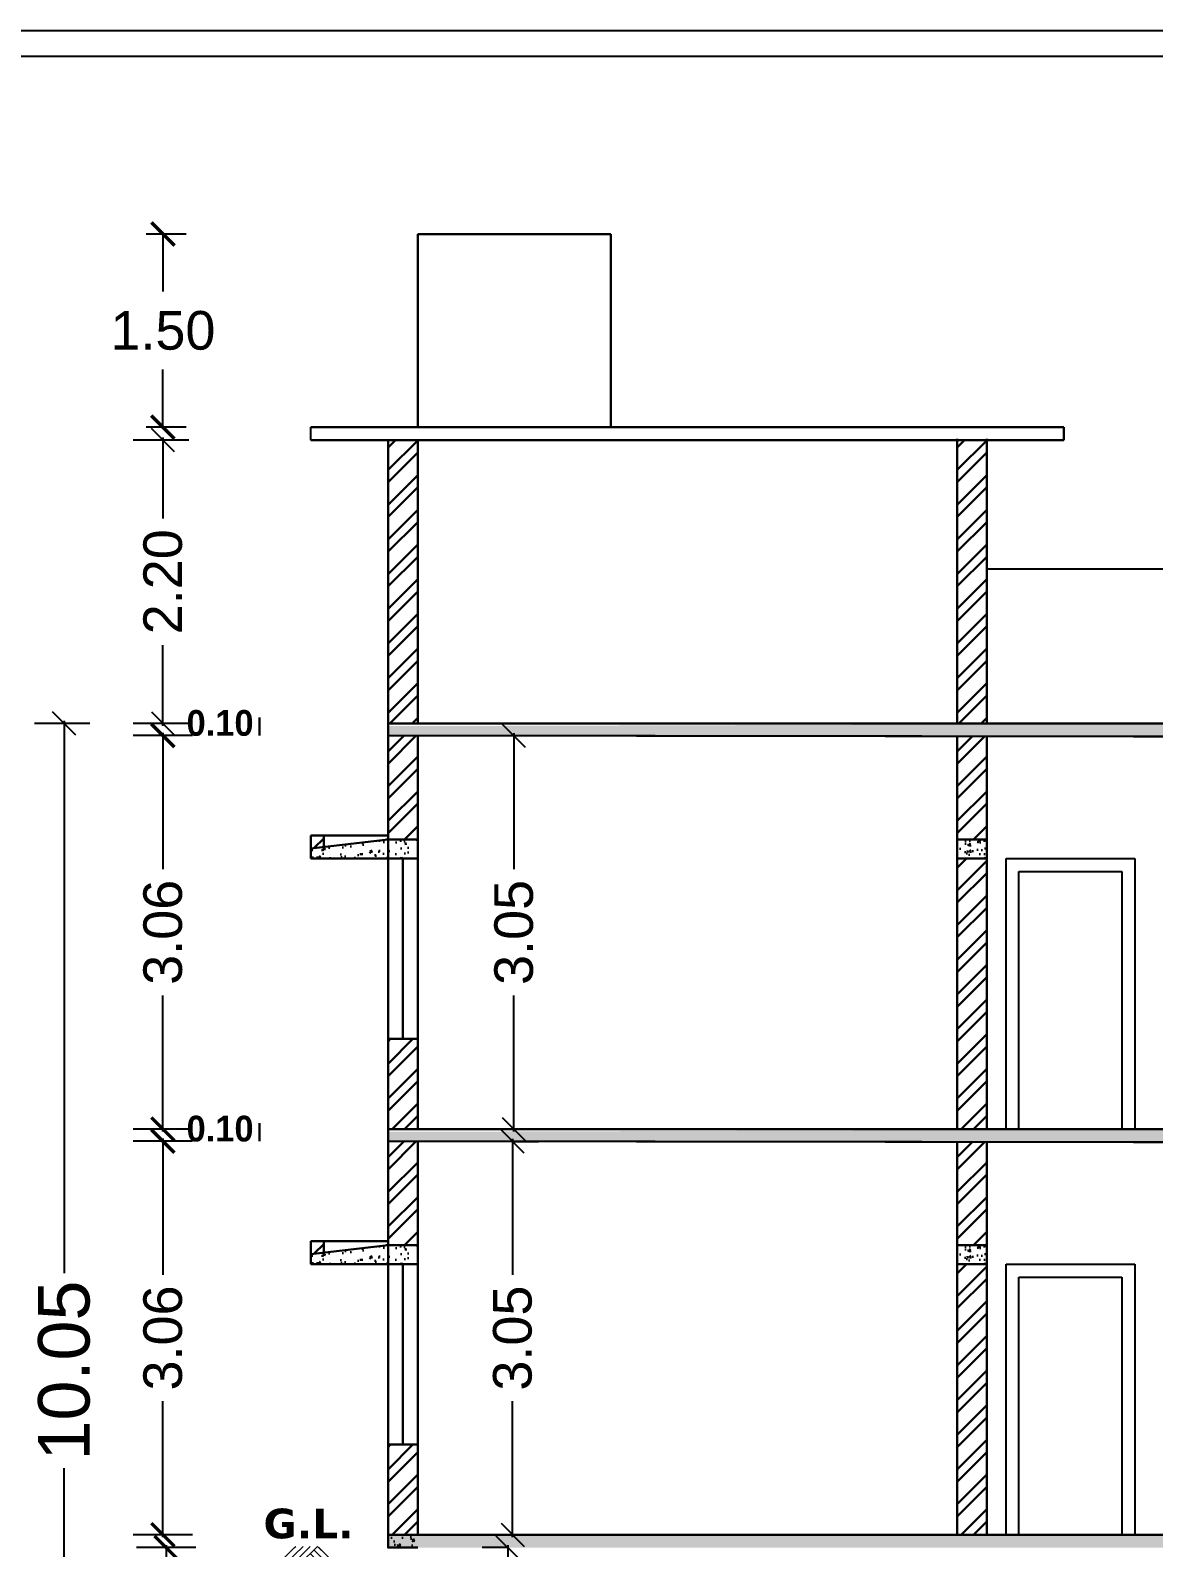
# Model space of a CAD drawing. Header units: metres. Extents: x 5231 to 10794, y 2038 to 4100.
# Drawn here: x 5256.48 to 5265.21, y 2117.15 to 2128.93 of the extents above; entities that cross this region are included whole.
import ezdxf

# ---------------------------------------------------------------- set-up
doc = ezdxf.new("R2010")
doc.units = ezdxf.units.M
for name, color, linetype in [('BLK_1_FLR_0_REGULAR_ROOM', 7, 'Continuous'), ('BLK_1_FLR_1_REGULAR_ROOM', 7, 'Continuous'), ('BLK_1_HT_OF_BLDG', 7, 'Continuous'), ('BLK_1_ROOF_WATER_TANK_HT', 7, 'Continuous'), ('BLK_1_STAIR_HEADROOM', 13, 'Continuous')]:
    doc.layers.add(name, color=color, linetype=linetype)
doc.styles.add('S.M.S .HEADING', font='arial.ttf')
doc.styles.add('SMS1', font='arial.ttf', dxfattribs={"height": 0.3})
doc.styles.get("Standard").update_dxf_attribs({"font": 'arial.ttf'})
doc.dimstyles.new('STANDARD$0', dxfattribs={"dimtxt": 0.25, "dimasz": 0.18, "dimexe": 0.15, "dimexo": 0.15, "dimgap": 0.1, "dimtad": 0, "dimzin": 0, "dimdsep": 46, "dimtxsty": 'Standard', "dimblk": 'OBLIQUE', "dimcen": 0.0625, "dimdle": 0.02, "dimadec": 0, "dimazin": 0, "dimtfac": 1, "dimtix": 1, "dimtofl": 0, "dimtmove": 2, "dimatfit": 3, "dimldrblk": 'OBLIQUE', "dimfxl": 0, "dimtolj": 1, "dimtzin": 0, "dimarcsym": 0})
pattern_1 = [(45, (-2104.38907, 2140.89966), (-0.134703842, 0.134703842), []), (45, (-2104.38907, 2140.9949), (-0.134703842, 0.134703842), [])]
pattern_2 = [(45, (-2099.96907, 2140.89966), (-0.134703842, 0.134703842), []), (45, (-2099.96907, 2140.9949), (-0.134703842, 0.134703842), [])]
pattern_3 = [(45, (-2104.38907, 2144.04966), (-0.134703842, 0.134703842), []), (45, (-2104.38907, 2144.1449), (-0.134703842, 0.134703842), [])]
pattern_4 = [(45, (-2099.96907, 2144.04966), (-0.134703842, 0.134703842), []), (45, (-2099.96907, 2144.1449), (-0.134703842, 0.134703842), [])]

# ---------------------------------------------------------------- blocks, each defined once
blk = doc.blocks.new('earth symbol')
at = {"lineweight": 0}
for p, q in [((-0.245, -0.133), (-0.112, 0)), ((-0.161, -0.274), (0.112, 0)), ((0.245, -0.133), (0.112, 0)), ((-0.498, -0.274), (-0.245, -0.02)), ((-0.386, -0.274), (-0.245, -0.133)), ((-0.245, -0.245), (0, 0)), ((-0.245, -0.02), (-0.225, 0)), ((0.12, -0.344), (-0.056, -0.168)), ((0.232, -0.344), (0, -0.112)), ((0.344, -0.344), (0.056, -0.056)), ((0.457, -0.344), (0.133, -0.02)), ((-0.569, -0.344), (-0.498, -0.274)), ((-0.457, -0.344), (-0.386, -0.274)), ((-0.344, -0.344), (-0.274, -0.274)), ((-0.274, -0.274), (-0.245, -0.245)), ((-0.232, -0.344), (-0.161, -0.274))]:
    blk.add_line(p, q, dxfattribs=at)
blk = doc.blocks.new('_ArchTick')
at = {"color": 0, "linetype": 'ByBlock', "const_width": 0.15}
blk.add_lwpolyline([(-0.5, -0.5), (0.5, 0.5)], dxfattribs=at)
blk = doc.blocks.new('*D76')
at = {"color": 0}
for p, q in [((5257.765, 2117.147), (5257.305, 2117.147)), ((5257.765, 2114.097), (5257.305, 2114.097))]:
    blk.add_line(p, q, dxfattribs=at)
at = {"color": 0, "lineweight": -2}
for p, q in [((5257.535, 2117.167), (5257.535, 2116.112)), ((5257.535, 2114.077), (5257.535, 2115.131))]:
    blk.add_line(p, q, dxfattribs=at)
at = {"layer": 'Defpoints', "color": 0}
for p in [(5265.505, 2117.147), (5257.535, 2114.097), (5268.215, 2114.097)]:
    blk.add_point(p, dxfattribs=at)
at = {"color": 0, "lineweight": -2, "xscale": 0.18, "yscale": 0.18, "zscale": 0.18}
for p, rotation in [((5257.535, 2117.147), 90), ((5257.535, 2114.097), 270)]:
    blk.add_blockref('_ArchTick', p, dxfattribs=dict(at, rotation=rotation))
at = {"color": 0, "lineweight": 30, "insert": (5257.535, 2115.622), "char_height": 0.3, "attachment_point": 5, "rotation": 90}
blk.add_mtext('\\A1;3.05', dxfattribs=at)
blk = doc.blocks.new('*D77')
at = {"color": 0}
for p, q in [((5257.74, 2120.303), (5257.28, 2120.303)), ((5257.74, 2117.247), (5257.28, 2117.247))]:
    blk.add_line(p, q, dxfattribs=at)
at = {"color": 0, "lineweight": -2}
for p, q in [((5257.51, 2120.323), (5257.51, 2119.264)), ((5257.51, 2117.227), (5257.51, 2118.285))]:
    blk.add_line(p, q, dxfattribs=at)
at = {"layer": 'Defpoints', "color": 0}
for p in [(5259.259, 2120.303), (5257.51, 2117.247), (5259.259, 2117.247)]:
    blk.add_point(p, dxfattribs=at)
at = {"color": 0, "lineweight": -2, "xscale": 0.18, "yscale": 0.18, "zscale": 0.18}
for p, rotation in [((5257.51, 2120.303), 90), ((5257.51, 2117.247), 270)]:
    blk.add_blockref('_ArchTick', p, dxfattribs=dict(at, rotation=rotation))
at = {"color": 0, "lineweight": 30, "insert": (5257.51, 2118.775), "char_height": 0.3, "attachment_point": 5, "rotation": 90}
blk.add_mtext('\\A1;3.06', dxfattribs=at)
blk = doc.blocks.new('*D78')
at = {"color": 0}
for p, q in [((5257.74, 2123.453), (5257.28, 2123.453)), ((5257.74, 2120.397), (5257.28, 2120.397))]:
    blk.add_line(p, q, dxfattribs=at)
at = {"color": 0, "lineweight": -2}
for p, q in [((5257.51, 2123.473), (5257.51, 2122.414)), ((5257.51, 2120.377), (5257.51, 2121.435))]:
    blk.add_line(p, q, dxfattribs=at)
at = {"layer": 'Defpoints', "color": 0}
for p in [(5259.259, 2123.453), (5257.51, 2120.397), (5259.259, 2120.397)]:
    blk.add_point(p, dxfattribs=at)
at = {"color": 0, "lineweight": -2, "xscale": 0.18, "yscale": 0.18, "zscale": 0.18}
for p, rotation in [((5257.51, 2123.453), 90), ((5257.51, 2120.397), 270)]:
    blk.add_blockref('_ArchTick', p, dxfattribs=dict(at, rotation=rotation))
at = {"color": 0, "lineweight": 30, "insert": (5257.51, 2121.925), "char_height": 0.3, "attachment_point": 5, "rotation": 90}
blk.add_mtext('\\A1;3.06', dxfattribs=at)
blk = doc.blocks.new('_Oblique')
at = {"color": 0, "linetype": 'ByBlock', "lineweight": -2}
blk.add_line((-0.5, -0.5), (0.5, 0.5), dxfattribs=at)
blk = doc.blocks.new('*D80')
at = {"layer": 'BLK_1_HT_OF_BLDG', "color": 0, "lineweight": -2}
for p, q in [((5256.943, 2123.547), (5256.513, 2123.547)), ((5256.743, 2123.567), (5256.743, 2119.279)), ((5256.743, 2113.477), (5256.743, 2117.764)), ((5256.943, 2113.497), (5256.513, 2113.497))]:
    blk.add_line(p, q, dxfattribs=at)
at = {"layer": 'Defpoints', "color": 0}
for p in [(5256.743, 2123.547), (5260.394, 2123.547), (5260.394, 2113.497)]:
    blk.add_point(p, dxfattribs=at)
at = {"layer": 'BLK_1_HT_OF_BLDG', "color": 0, "lineweight": -2, "xscale": 0.18, "yscale": 0.18, "zscale": 0.18}
for p, rotation in [((5256.743, 2123.547), 90), ((5256.743, 2113.497), 270)]:
    blk.add_blockref('_Oblique', p, dxfattribs=dict(at, rotation=rotation))
at = {"layer": 'BLK_1_HT_OF_BLDG', "color": 0, "lineweight": 30, "insert": (5256.743, 2118.522), "char_height": 0.4, "attachment_point": 5, "rotation": 90}
blk.add_mtext('\\A1;10.05', dxfattribs=at)
blk = doc.blocks.new('*D81')
at = {"layer": 'BLK_1_STAIR_HEADROOM', "color": 0, "lineweight": -2}
for p, q in [((5257.71, 2125.747), (5257.28, 2125.747)), ((5257.51, 2125.767), (5257.51, 2125.139)), ((5257.51, 2123.527), (5257.51, 2124.155)), ((5257.71, 2123.547), (5257.28, 2123.547))]:
    blk.add_line(p, q, dxfattribs=at)
at = {"layer": 'Defpoints', "color": 0}
for p in [(5257.51, 2125.747), (5259.259, 2125.747), (5259.259, 2123.547)]:
    blk.add_point(p, dxfattribs=at)
at = {"layer": 'BLK_1_STAIR_HEADROOM', "color": 0, "lineweight": -2, "xscale": 0.18, "yscale": 0.18, "zscale": 0.18}
for p, rotation in [((5257.51, 2125.747), 90), ((5257.51, 2123.547), 270)]:
    blk.add_blockref('_Oblique', p, dxfattribs=dict(at, rotation=rotation))
at = {"layer": 'BLK_1_STAIR_HEADROOM', "color": 0, "lineweight": 30, "insert": (5257.51, 2124.647), "char_height": 0.3, "attachment_point": 5, "rotation": 90}
blk.add_mtext('\\A1;2.20', dxfattribs=at)
blk = doc.blocks.new('*D82')
at = {"layer": 'BLK_1_ROOF_WATER_TANK_HT', "color": 0, "lineweight": -2}
for p, q in [((5257.69, 2127.347), (5257.38, 2127.347)), ((5257.51, 2127.347), (5257.51, 2126.9)), ((5257.51, 2125.847), (5257.51, 2126.294)), ((5257.69, 2125.847), (5257.38, 2125.847))]:
    blk.add_line(p, q, dxfattribs=at)
at = {"layer": 'Defpoints', "color": 0}
for p in [(5257.51, 2127.347), (5259.489, 2127.347), (5259.489, 2125.847)]:
    blk.add_point(p, dxfattribs=at)
at = {"layer": 'BLK_1_ROOF_WATER_TANK_HT', "color": 0, "lineweight": -2, "xscale": 0.18, "yscale": 0.18, "zscale": 0.18}
for p, rotation in [((5257.51, 2127.347), 90), ((5257.51, 2125.847), 270)]:
    blk.add_blockref('_ArchTick', p, dxfattribs=dict(at, rotation=rotation))
at = {"layer": 'BLK_1_ROOF_WATER_TANK_HT', "color": 0, "lineweight": 30, "insert": (5257.51, 2126.597), "char_height": 0.3, "attachment_point": 5, "style": 'S.M.S .HEADING'}
blk.add_mtext('\\A1;1.50', dxfattribs=at)
blk = doc.blocks.new('*D103')
at = {"layer": 'BLK_1_FLR_0_REGULAR_ROOM', "color": 0}
for p, q in [((5260.189, 2117.147), (5259.989, 2117.147)), ((5260.189, 2117.167), (5260.189, 2116.112)), ((5260.189, 2114.077), (5260.189, 2115.131)), ((5260.189, 2114.097), (5259.989, 2114.097))]:
    blk.add_line(p, q, dxfattribs=at)
at = {"layer": 'Defpoints', "color": 0}
for p in [(5260.189, 2117.147), (5260.199, 2117.147), (5260.199, 2114.097)]:
    blk.add_point(p, dxfattribs=at)
at = {"layer": 'BLK_1_FLR_0_REGULAR_ROOM', "color": 0, "xscale": 0.18, "yscale": 0.18, "zscale": 0.18}
for p, rotation in [((5260.189, 2117.147), 90), ((5260.189, 2114.097), 270)]:
    blk.add_blockref('_Oblique', p, dxfattribs=dict(at, rotation=rotation))
at = {"layer": 'BLK_1_FLR_0_REGULAR_ROOM', "color": 0, "lineweight": 30, "insert": (5260.189, 2115.622), "char_height": 0.3, "attachment_point": 5, "rotation": 90}
blk.add_mtext('\\A1;3.05', dxfattribs=at)
blk = doc.blocks.new('*D104')
at = {"layer": 'BLK_1_FLR_1_REGULAR_ROOM', "color": 0}
for p, q in [((5260.226, 2120.321), (5260.226, 2119.265)), ((5260.226, 2120.301), (5260.426, 2120.301)), ((5260.226, 2117.227), (5260.226, 2118.284)), ((5260.226, 2117.247), (5260.426, 2117.247))]:
    blk.add_line(p, q, dxfattribs=at)
at = {"layer": 'Defpoints', "color": 0}
for p in [(5260.193, 2120.301), (5260.226, 2120.301), (5260.189, 2117.247)]:
    blk.add_point(p, dxfattribs=at)
at = {"layer": 'BLK_1_FLR_1_REGULAR_ROOM', "color": 0, "xscale": 0.18, "yscale": 0.18, "zscale": 0.18}
for p, rotation in [((5260.226, 2120.301), 90), ((5260.226, 2117.247), 270)]:
    blk.add_blockref('_Oblique', p, dxfattribs=dict(at, rotation=rotation))
at = {"layer": 'BLK_1_FLR_1_REGULAR_ROOM', "color": 0, "lineweight": 30, "insert": (5260.226, 2118.774), "char_height": 0.3, "attachment_point": 5, "rotation": 90}
blk.add_mtext('\\A1;3.05', dxfattribs=at)
blk = doc.blocks.new('*D105')
at = {"layer": 'BLK_1_FLR_1_REGULAR_ROOM', "color": 0}
for p, q in [((5260.386, 2123.451), (5260.036, 2123.451)), ((5260.236, 2123.471), (5260.236, 2122.415)), ((5260.236, 2120.377), (5260.236, 2121.433)), ((5260.367, 2120.397), (5260.036, 2120.397))]:
    blk.add_line(p, q, dxfattribs=at)
at = {"layer": 'Defpoints', "color": 0}
for p in [(5260.236, 2123.451), (5260.677, 2123.451), (5260.567, 2120.397)]:
    blk.add_point(p, dxfattribs=at)
at = {"layer": 'BLK_1_FLR_1_REGULAR_ROOM', "color": 0, "xscale": 0.18, "yscale": 0.18, "zscale": 0.18}
for p, rotation in [((5260.236, 2123.451), 90), ((5260.236, 2120.397), 270)]:
    blk.add_blockref('_Oblique', p, dxfattribs=dict(at, rotation=rotation))
at = {"layer": 'BLK_1_FLR_1_REGULAR_ROOM', "color": 0, "lineweight": 30, "insert": (5260.236, 2121.924), "char_height": 0.3, "attachment_point": 5, "rotation": 90}
blk.add_mtext('\\A1;3.05', dxfattribs=at)

msp = doc.modelspace()

# ---------------------------------------------------------------- hatches: boundary and pattern name
at = {"lineweight": 30}
h = msp.add_hatch(dxfattribs=at)
h.set_pattern_fill('STEEL', color=256, scale=0.06, style=0)
h.set_pattern_definition([(45, (-4189.67577, 2050.52537), (-0.134703842, 0.134703842), []), (45, (-4189.67577, 2050.62062), (-0.134703842, 0.134703842), [])])
h.paths.add_polyline_path([(5259.48885, 2125.74683), (5259.25885, 2125.74683), (5259.25885, 2123.54683), (5259.48885, 2123.54683)])
h = msp.add_hatch(dxfattribs=at)
h.set_pattern_fill('STEEL', color=256, scale=0.06, style=0)
h.set_pattern_definition([(45, (-4185.25577, 2050.52537), (-0.134703842, 0.134703842), []), (45, (-4185.25577, 2050.62062), (-0.134703842, 0.134703842), [])])
h.paths.add_polyline_path([(5263.90885, 2125.74683), (5263.67885, 2125.74683), (5263.67885, 2123.54683), (5263.90885, 2123.54683)])
at = {"linetype": 'Continuous', "lineweight": 30}
h = msp.add_hatch(dxfattribs=at)
h.set_pattern_fill('AR-CONC', color=256, scale=0.001)
h.set_pattern_definition([(50, (5267.47154, 2123.53264), (0.1821847, -0.015939), [0.01905, -0.20955]), (355, (5267.47154, 2123.53264), (-0.0352434, 0.191057), [0.01524, -0.1676406]), (100.4514, (5267.48673, 2123.53131), (0.1469412, 0.1751178), [0.01619, -0.1780902]), (46.1842, (5267.47154, 2123.58344), (0.271079, -0.0420423), [0.028575, -0.314325]), (96.6356, (5267.49413, 2123.57994), (0.237404, 0.247426), [0.024285, -0.267136]), (351.184, (5267.47154, 2123.58344), (0.237404, 0.247426), [0.02286, -0.25146]), (21, (5267.49694, 2123.57074), (0.1516144, -0.1022652), [0.01905, -0.20955]), (326, (5267.49694, 2123.57074), (0.061802, 0.184188), [0.01524, -0.16764]), (71.4514, (5267.50958, 2123.56222), (0.2134164, 0.0819228), [0.01619, -0.17809]), (37.5, (5267.471544, 2123.53264), (0.0030886, 0.08455504), [0, -0.165608, 0, -0.17018, 0, -0.168275]), (7.5, (5267.47154, 2123.53264), (0.0668197, 0.1001806), [0, -0.097028, 0, -0.161798, 0, -0.064135]), (327.5, (5267.4149, 2123.53264), (0.1355906, -0.00572874), [0, -0.0635, 0, -0.19812, 0, -0.26289]), (317.5, (5267.3895, 2123.53264), (0.1481292, 0.0254265), [0, -0.08255, 0, -0.131572, 0, -0.18669])])
h.paths.add_polyline_path([(5259.25885, 2123.45262), (5258.25885, 2123.45262), (5266.64885, 2123.44374), (5266.64885, 2123.54683), (5259.25885, 2123.52564)])
at = {"lineweight": 30}
h = msp.add_hatch(dxfattribs=at)
h.set_pattern_fill('STEEL', color=256, scale=0.06, style=0)
h.set_pattern_definition(pattern_3)
h.paths.add_polyline_path([(5259.25885, 2122.64683), (5259.37385, 2122.64683), (5259.48885, 2122.64683), (5259.48885, 2123.44683), (5259.25885, 2123.44683)])
at = {"linetype": 'Continuous', "lineweight": 30}
h = msp.add_hatch(dxfattribs=at)
h.set_pattern_fill('STEEL', color=256, scale=0.06, style=0)
h.set_pattern_definition(pattern_4)
h.paths.add_polyline_path([(5263.67885, 2122.64683), (5263.79385, 2122.64683), (5263.90885, 2122.64683), (5263.90885, 2123.44683), (5263.67885, 2123.44683)])
at = {"lineweight": 30}
h = msp.add_hatch(dxfattribs=at)
h.set_pattern_fill('STEEL', color=256, scale=0.06, style=0)
h.set_pattern_definition([(45, (-3313.04357, 2015.27616), (-0.134703842, 0.134703842), []), (45, (-3313.04357, 2015.3714), (-0.134703842, 0.134703842), [])])
h.paths.add_polyline_path([(5258.65885, 2122.67683), (5258.75885, 2122.67683), (5258.75885, 2122.5885), (5258.65885, 2122.57683)])
h = msp.add_hatch(dxfattribs=at)
h.set_pattern_fill('AR-CONC', color=256, scale=0.001)
h.set_pattern_definition([(50, (-3313.04357, 2015.27616), (0.182184669, -0.0159390855), [0.01905, -0.20955]), (355, (-3313.04357, 2015.27616), (-0.0352434214, 0.1910568452), [0.01524, -0.167640584]), (100.4514447, (-3313.02839, 2015.27483), (0.146941247, 0.175117752), [0.0161900088, -0.1780902446]), (46.1842, (-3313.04357, 2015.32696), (0.271079041, -0.042042328), [0.028575, -0.314325]), (96.6355576, (-3313.02098, 2015.32346), (0.237404134, 0.247426125), [0.024285023, -0.267135608]), (351.184151, (-3313.04357, 2015.32696), (0.237404134, 0.247426125), [0.022859967, -0.251459732]), (21, (-3313.01817, 2015.31426), (0.1516143913, -0.1022651982), [0.01905, -0.20955]), (326, (-3313.01817, 2015.31426), (0.0618020283, 0.184187966), [0.01524, -0.16764]), (71.451445, (-3313.00553, 2015.30574), (0.2134164193, 0.081922769), [0.0161900088, -0.1780899376]), (37.5, (-3313.04357, 2015.27616), (0.00308860325, 0.08455503887), [0, -0.165608, 0, -0.17018, 0, -0.168275]), (7.5, (-3313.04357, 2015.27616), (0.0668196625, 0.1001805748), [0, -0.097028, 0, -0.161798, 0, -0.064135]), (327.5, (-3313.10021, 2015.27616), (0.13559059517, -0.005728744), [0, -0.0635, 0, -0.19812, 0, -0.26289]), (317.5, (-3313.12561, 2015.27616), (0.1481291814, 0.025426491), [0, -0.08255, 0, -0.131572, 0, -0.18669])])
h.paths.add_polyline_path([(5258.65885, 2122.57683), (5259.25885, 2122.64683), (5259.25885, 2122.49683), (5258.65885, 2122.49683)])
h = msp.add_hatch(dxfattribs=at)
h.set_pattern_fill('AR-CONC', color=256, scale=0.001, style=0)
h.set_pattern_definition([(50, (-1886.93621, 2155.94923), (0.182184669, -0.0159390855), [0.01905, -0.20955]), (355, (-1886.93621, 2155.94923), (-0.035242826, 0.191056643), [0.01524, -0.16764]), (100.451, (-1886.92103, 2155.9479), (0.1469425017, 0.175116688), [0.01619, -0.17809]), (46.1842, (-1886.93621, 2156.00003), (0.271079041, -0.042042328), [0.028575, -0.314325]), (96.6356, (-1886.91362, 2155.99653), (0.237404234, 0.247425556), [0.024285, -0.267135]), (351.184, (-1886.9362, 2156.00003), (0.237404606, 0.247425118), [0.02286, -0.25146]), (21, (-1886.91081, 2155.98733), (0.1516148798, -0.1022655185), [0.01905, -0.20955]), (326, (-1886.91081, 2155.98733), (0.0618020283, 0.184187966), [0.01524, -0.16764]), (71.4514, (-1886.89818, 2155.97881), (0.2134164908, 0.0819228577), [0.01619, -0.17809]), (37.5, (-1886.93621, 2155.94923), (0.00308860325, 0.0845550389), [0, -0.165608, 0, -0.17018, 0, -0.168275]), (7.5, (-1886.93621, 2155.94923), (0.0668196625, 0.1001805748), [0, -0.097028, 0, -0.161798, 0, -0.064135]), (327.5, (-1886.992855, 2155.94923), (0.13559059517, -0.005728744), [0, -0.0635, 0, -0.19812, 0, -0.26289]), (317.5, (-1887.01825, 2155.94923), (0.1481291814, 0.025426491), [0, -0.08255, 0, -0.131572, 0, -0.18669])])
h.paths.add_polyline_path([(5259.48885, 2122.64683), (5259.25885, 2122.64683), (5259.25885, 2122.49683), (5259.48885, 2122.49683)])
at = {"linetype": 'Continuous', "lineweight": 30}
h = msp.add_hatch(dxfattribs=at)
h.set_pattern_fill('AR-CONC', color=256, scale=0.001)
h.set_pattern_definition([(50, (-4185.25577, 2050.53187), (0.182184669, -0.0159390855), [0.01905, -0.20955]), (355, (-4185.25577, 2050.53187), (-0.0352434214, 0.1910568452), [0.01524, -0.167640584]), (100.4514447, (-4185.2406, 2050.53054), (0.146941247, 0.175117752), [0.0161900088, -0.1780902446]), (46.1842, (-4185.25577, 2050.58267), (0.271079041, -0.042042328), [0.028575, -0.314325]), (96.6355576, (-4185.23318, 2050.57917), (0.237404134, 0.2474261246), [0.024285023, -0.267135608]), (351.184151, (-4185.25577, 2050.58267), (0.237404134, 0.247426125), [0.022859967, -0.251459732]), (21, (-4185.23037, 2050.56997), (0.1516143913, -0.1022651982), [0.01905, -0.20955]), (326, (-4185.23037, 2050.56997), (0.0618020283, 0.184187966), [0.01524, -0.16764]), (71.451445, (-4185.21774, 2050.56145), (0.2134164193, 0.081922769), [0.0161900088, -0.1780899376]), (37.5, (-4185.255775, 2050.53187), (0.00308860325, 0.08455503887), [0, -0.165608, 0, -0.17018, 0, -0.168275]), (7.5, (-4185.255775, 2050.53187), (0.0668196625, 0.1001805748), [0, -0.097028, 0, -0.161798, 0, -0.064135]), (327.5, (-4185.31242, 2050.53187), (0.13559059517, -0.005728744), [0, -0.0635, 0, -0.19812, 0, -0.26289]), (317.5, (-4185.33782, 2050.53187), (0.1481291814, 0.025426491), [0, -0.08255, 0, -0.131572, 0, -0.18669])])
h.paths.add_polyline_path([(5263.90885, 2122.64683), (5263.67885, 2122.64683), (5263.67885, 2122.49683), (5263.90885, 2122.49683)])
h = msp.add_hatch(dxfattribs=at)
h.set_pattern_fill('AR-CONC', color=256, scale=0.001, style=0)
h.set_pattern_definition([(50, (-1882.40121, 2155.94923), (0.182184669, -0.0159390855), [0.01905, -0.20955]), (355, (-1882.40121, 2155.94923), (-0.035242826, 0.191056643), [0.01524, -0.16764]), (100.451, (-1882.38603, 2155.9479), (0.1469425017, 0.175116688), [0.01619, -0.17809]), (46.1842, (-1882.40121, 2156.00003), (0.271079041, -0.042042328), [0.028575, -0.314325]), (96.6356, (-1882.37862, 2155.99653), (0.237404234, 0.247425556), [0.024285, -0.267135]), (351.184, (-1882.4012, 2156.00003), (0.237404606, 0.247425118), [0.02286, -0.25146]), (21, (-1882.37581, 2155.98733), (0.1516148798, -0.1022655185), [0.01905, -0.20955]), (326, (-1882.37581, 2155.98733), (0.0618020283, 0.184187966), [0.01524, -0.16764]), (71.4514, (-1882.36318, 2155.97881), (0.2134164908, 0.0819228577), [0.01619, -0.17809]), (37.5, (-1882.40121, 2155.94923), (0.00308860325, 0.0845550389), [0, -0.165608, 0, -0.17018, 0, -0.168275]), (7.5, (-1882.40121, 2155.94923), (0.0668196625, 0.1001805748), [0, -0.097028, 0, -0.161798, 0, -0.064135]), (327.5, (-1882.457855, 2155.94923), (0.13559059517, -0.005728744), [0, -0.0635, 0, -0.19812, 0, -0.26289]), (317.5, (-1882.48325, 2155.94923), (0.1481291814, 0.025426491), [0, -0.08255, 0, -0.131572, 0, -0.18669])])
h.paths.add_polyline_path([(5263.90885, 2122.49683), (5263.90885, 2122.64683), (5263.79385, 2122.64683), (5263.79385, 2122.49683)])
h = msp.add_hatch(dxfattribs=at)
h.set_pattern_fill('STEEL', color=256, scale=0.06, style=0)
h.set_pattern_definition(pattern_4)
h.paths.add_polyline_path([(5263.90885, 2122.49683), (5263.67885, 2122.49683), (5263.67885, 2120.39683), (5263.90885, 2120.39683)])
at = {"lineweight": 30}
h = msp.add_hatch(dxfattribs=at)
h.set_pattern_fill('STEEL', color=256, scale=0.06, style=0)
h.set_pattern_definition(pattern_3)
h.paths.add_polyline_path([(5259.48885, 2121.09683), (5259.25885, 2121.09683), (5259.25885, 2120.39683), (5259.48885, 2120.39683)])
at = {"linetype": 'Continuous', "lineweight": 30}
h = msp.add_hatch(dxfattribs=at)
h.set_pattern_fill('AR-CONC', color=256, scale=0.001)
h.set_pattern_definition([(50, (5267.47154, 2120.38264), (0.1821847, -0.015939), [0.01905, -0.20955]), (355, (5267.47154, 2120.38264), (-0.0352434, 0.191057), [0.01524, -0.1676406]), (100.4514, (5267.48673, 2120.38131), (0.1469412, 0.1751178), [0.01619, -0.1780902]), (46.1842, (5267.47154, 2120.43344), (0.271079, -0.0420423), [0.028575, -0.314325]), (96.6356, (5267.49413, 2120.42994), (0.237404, 0.247426), [0.024285, -0.267136]), (351.184, (5267.47154, 2120.43344), (0.237404, 0.247426), [0.02286, -0.25146]), (21, (5267.49694, 2120.42074), (0.1516144, -0.1022652), [0.01905, -0.20955]), (326, (5267.49694, 2120.42074), (0.061802, 0.184188), [0.01524, -0.16764]), (71.4514, (5267.50958, 2120.41222), (0.2134164, 0.0819228), [0.01619, -0.17809]), (37.5, (5267.471544, 2120.38264), (0.0030886, 0.08455504), [0, -0.165608, 0, -0.17018, 0, -0.168275]), (7.5, (5267.47154, 2120.38264), (0.0668197, 0.1001806), [0, -0.097028, 0, -0.161798, 0, -0.064135]), (327.5, (5267.4149, 2120.38264), (0.1355906, -0.00572874), [0, -0.0635, 0, -0.19812, 0, -0.26289]), (317.5, (5267.3895, 2120.38264), (0.1481292, 0.0254265), [0, -0.08255, 0, -0.131572, 0, -0.18669])])
h.paths.add_polyline_path([(5259.25885, 2120.30262), (5258.25885, 2120.30262), (5266.64885, 2120.29374), (5266.64885, 2120.39683), (5259.25885, 2120.37564)])
at = {"lineweight": 30}
h = msp.add_hatch(dxfattribs=at)
h.set_pattern_fill('STEEL', color=256, scale=0.06, style=0)
h.set_pattern_definition(pattern_1)
h.paths.add_polyline_path([(5259.25885, 2119.49683), (5259.37385, 2119.49683), (5259.48885, 2119.49683), (5259.48885, 2120.29683), (5259.25885, 2120.29683)])
at = {"linetype": 'Continuous', "lineweight": 30}
h = msp.add_hatch(dxfattribs=at)
h.set_pattern_fill('STEEL', color=256, scale=0.06, style=0)
h.set_pattern_definition(pattern_2)
h.paths.add_polyline_path([(5263.67885, 2119.49683), (5263.79385, 2119.49683), (5263.90885, 2119.49683), (5263.90885, 2120.29683), (5263.67885, 2120.29683)])
at = {"lineweight": 30}
h = msp.add_hatch(dxfattribs=at)
h.set_pattern_fill('STEEL', color=256, scale=0.06, style=0)
h.set_pattern_definition([(45, (-3313.04357, 2012.12616), (-0.134703842, 0.134703842), []), (45, (-3313.04357, 2012.2214), (-0.134703842, 0.134703842), [])])
h.paths.add_polyline_path([(5258.65885, 2119.52683), (5258.75885, 2119.52683), (5258.75885, 2119.4385), (5258.65885, 2119.42683)])
h = msp.add_hatch(dxfattribs=at)
h.set_pattern_fill('AR-CONC', color=256, scale=0.001)
h.set_pattern_definition([(50, (-3313.04357, 2012.12616), (0.182184669, -0.0159390855), [0.01905, -0.20955]), (355, (-3313.04357, 2012.12616), (-0.0352434214, 0.1910568452), [0.01524, -0.167640584]), (100.4514447, (-3313.02839, 2012.12483), (0.146941247, 0.175117752), [0.0161900088, -0.1780902446]), (46.1842, (-3313.04357, 2012.17696), (0.271079041, -0.042042328), [0.028575, -0.314325]), (96.6355576, (-3313.02098, 2012.17346), (0.237404134, 0.247426125), [0.024285023, -0.267135608]), (351.184151, (-3313.04357, 2012.17696), (0.237404134, 0.247426125), [0.022859967, -0.251459732]), (21, (-3313.01817, 2012.16426), (0.1516143913, -0.1022651982), [0.01905, -0.20955]), (326, (-3313.01817, 2012.16426), (0.0618020283, 0.184187966), [0.01524, -0.16764]), (71.451445, (-3313.00553, 2012.15574), (0.2134164193, 0.081922769), [0.0161900088, -0.1780899376]), (37.5, (-3313.04357, 2012.12616), (0.00308860325, 0.08455503887), [0, -0.165608, 0, -0.17018, 0, -0.168275]), (7.5, (-3313.04357, 2012.12616), (0.0668196625, 0.1001805748), [0, -0.097028, 0, -0.161798, 0, -0.064135]), (327.5, (-3313.10021, 2012.12616), (0.13559059517, -0.005728744), [0, -0.0635, 0, -0.19812, 0, -0.26289]), (317.5, (-3313.12561, 2012.12616), (0.1481291814, 0.025426491), [0, -0.08255, 0, -0.131572, 0, -0.18669])])
h.paths.add_polyline_path([(5258.65885, 2119.42683), (5259.25885, 2119.49683), (5259.25885, 2119.34683), (5258.65885, 2119.34683)])
h = msp.add_hatch(dxfattribs=at)
h.set_pattern_fill('AR-CONC', color=256, scale=0.001, style=0)
h.set_pattern_definition([(50, (-1886.93621, 2152.79923), (0.182184669, -0.0159390855), [0.01905, -0.20955]), (355, (-1886.93621, 2152.79923), (-0.035242826, 0.191056643), [0.01524, -0.16764]), (100.451, (-1886.92103, 2152.7979), (0.1469425017, 0.175116688), [0.01619, -0.17809]), (46.1842, (-1886.93621, 2152.85003), (0.271079041, -0.042042328), [0.028575, -0.314325]), (96.6356, (-1886.91362, 2152.84653), (0.237404234, 0.247425556), [0.024285, -0.267135]), (351.184, (-1886.9362, 2152.85003), (0.237404606, 0.247425118), [0.02286, -0.25146]), (21, (-1886.91081, 2152.83733), (0.1516148798, -0.1022655185), [0.01905, -0.20955]), (326, (-1886.91081, 2152.83733), (0.0618020283, 0.184187966), [0.01524, -0.16764]), (71.4514, (-1886.89818, 2152.82881), (0.2134164908, 0.0819228577), [0.01619, -0.17809]), (37.5, (-1886.93621, 2152.79923), (0.00308860325, 0.0845550389), [0, -0.165608, 0, -0.17018, 0, -0.168275]), (7.5, (-1886.93621, 2152.79923), (0.0668196625, 0.1001805748), [0, -0.097028, 0, -0.161798, 0, -0.064135]), (327.5, (-1886.992855, 2152.79923), (0.13559059517, -0.005728744), [0, -0.0635, 0, -0.19812, 0, -0.26289]), (317.5, (-1887.01825, 2152.79923), (0.1481291814, 0.025426491), [0, -0.08255, 0, -0.131572, 0, -0.18669])])
h.paths.add_polyline_path([(5259.48885, 2119.49683), (5259.25885, 2119.49683), (5259.25885, 2119.34683), (5259.48885, 2119.34683)])
at = {"linetype": 'Continuous', "lineweight": 30}
h = msp.add_hatch(dxfattribs=at)
h.set_pattern_fill('AR-CONC', color=256, scale=0.001)
h.set_pattern_definition([(50, (-4185.25577, 2047.38187), (0.182184669, -0.0159390855), [0.01905, -0.20955]), (355, (-4185.25577, 2047.38187), (-0.0352434214, 0.1910568452), [0.01524, -0.167640584]), (100.4514447, (-4185.2406, 2047.38054), (0.146941247, 0.175117752), [0.0161900088, -0.1780902446]), (46.1842, (-4185.25577, 2047.43267), (0.271079041, -0.042042328), [0.028575, -0.314325]), (96.6355576, (-4185.23318, 2047.42917), (0.237404134, 0.2474261246), [0.024285023, -0.267135608]), (351.184151, (-4185.25577, 2047.43267), (0.237404134, 0.247426125), [0.022859967, -0.251459732]), (21, (-4185.23037, 2047.41997), (0.1516143913, -0.1022651982), [0.01905, -0.20955]), (326, (-4185.23037, 2047.41997), (0.0618020283, 0.184187966), [0.01524, -0.16764]), (71.451445, (-4185.21774, 2047.41145), (0.2134164193, 0.081922769), [0.0161900088, -0.1780899376]), (37.5, (-4185.255775, 2047.38187), (0.00308860325, 0.08455503887), [0, -0.165608, 0, -0.17018, 0, -0.168275]), (7.5, (-4185.255775, 2047.38187), (0.0668196625, 0.1001805748), [0, -0.097028, 0, -0.161798, 0, -0.064135]), (327.5, (-4185.31242, 2047.38187), (0.13559059517, -0.005728744), [0, -0.0635, 0, -0.19812, 0, -0.26289]), (317.5, (-4185.33782, 2047.38187), (0.1481291814, 0.025426491), [0, -0.08255, 0, -0.131572, 0, -0.18669])])
h.paths.add_polyline_path([(5263.90885, 2119.49683), (5263.67885, 2119.49683), (5263.67885, 2119.34683), (5263.90885, 2119.34683)])
h = msp.add_hatch(dxfattribs=at)
h.set_pattern_fill('AR-CONC', color=256, scale=0.001, style=0)
h.set_pattern_definition([(50, (-1882.40121, 2152.79923), (0.182184669, -0.0159390855), [0.01905, -0.20955]), (355, (-1882.40121, 2152.79923), (-0.035242826, 0.191056643), [0.01524, -0.16764]), (100.451, (-1882.38603, 2152.7979), (0.1469425017, 0.175116688), [0.01619, -0.17809]), (46.1842, (-1882.40121, 2152.85003), (0.271079041, -0.042042328), [0.028575, -0.314325]), (96.6356, (-1882.37862, 2152.84653), (0.237404234, 0.247425556), [0.024285, -0.267135]), (351.184, (-1882.4012, 2152.85003), (0.237404606, 0.247425118), [0.02286, -0.25146]), (21, (-1882.37581, 2152.83733), (0.1516148798, -0.1022655185), [0.01905, -0.20955]), (326, (-1882.37581, 2152.83733), (0.0618020283, 0.184187966), [0.01524, -0.16764]), (71.4514, (-1882.36318, 2152.82881), (0.2134164908, 0.0819228577), [0.01619, -0.17809]), (37.5, (-1882.40121, 2152.79923), (0.00308860325, 0.0845550389), [0, -0.165608, 0, -0.17018, 0, -0.168275]), (7.5, (-1882.40121, 2152.79923), (0.0668196625, 0.1001805748), [0, -0.097028, 0, -0.161798, 0, -0.064135]), (327.5, (-1882.457855, 2152.79923), (0.13559059517, -0.005728744), [0, -0.0635, 0, -0.19812, 0, -0.26289]), (317.5, (-1882.48325, 2152.79923), (0.1481291814, 0.025426491), [0, -0.08255, 0, -0.131572, 0, -0.18669])])
h.paths.add_polyline_path([(5263.90885, 2119.34683), (5263.90885, 2119.49683), (5263.79385, 2119.49683), (5263.79385, 2119.34683)])
h = msp.add_hatch(dxfattribs=at)
h.set_pattern_fill('STEEL', color=256, scale=0.06, style=0)
h.set_pattern_definition(pattern_2)
h.paths.add_polyline_path([(5263.90885, 2119.34683), (5263.67885, 2119.34683), (5263.67885, 2117.24683), (5263.90885, 2117.24683)])
at = {"lineweight": 30}
h = msp.add_hatch(dxfattribs=at)
h.set_pattern_fill('STEEL', color=256, scale=0.06, style=0)
h.set_pattern_definition(pattern_1)
h.paths.add_polyline_path([(5259.48885, 2117.94683), (5259.25885, 2117.94683), (5259.25885, 2117.24683), (5259.48885, 2117.24683)])
h = msp.add_hatch(dxfattribs=at)
h.set_pattern_fill('AR-CONC', color=256, scale=0.001)
h.set_pattern_definition([(50, (-2505.67759, 2139.35742), (0.182184669, -0.0159390855), [0.01905, -0.20955]), (355, (-2505.67759, 2139.35742), (-0.0352434214, 0.1910568452), [0.01524, -0.167640584]), (100.4514447, (-2505.6624, 2139.3561), (0.146941247, 0.175117752), [0.016190009, -0.1780902446]), (46.1842, (-2505.67759, 2139.40822), (0.271079041, -0.042042328), [0.028575, -0.314325]), (96.6355576, (-2505.655, 2139.40472), (0.237404134, 0.247426125), [0.024285023, -0.267135608]), (351.184151, (-2505.6776, 2139.40822), (0.237404134, 0.247426125), [0.022859967, -0.251459732]), (21, (-2505.65219, 2139.39552), (0.1516143913, -0.1022651982), [0.01905, -0.20955]), (326, (-2505.65219, 2139.39552), (0.0618020283, 0.184187966), [0.01524, -0.16764]), (71.451445, (-2505.63955, 2139.387), (0.2134164193, 0.081922769), [0.016190009, -0.1780899376]), (37.5, (-2505.677586, 2139.357424), (0.00308860325, 0.0845550389), [0, -0.165608, 0, -0.17018, 0, -0.168275]), (7.5, (-2505.67759, 2139.35742), (0.0668196625, 0.1001805748), [0, -0.097028, 0, -0.161798, 0, -0.064135]), (327.5, (-2505.73423, 2139.357424), (0.13559059517, -0.005728744), [0, -0.0635, 0, -0.19812, 0, -0.26289]), (317.5, (-2505.75963, 2139.35742), (0.1481291814, 0.025426491), [0, -0.08255, 0, -0.131572, 0, -0.18669])])
h.paths.add_polyline_path([(5259.25885, 2117.24683), (5259.25885, 2117.14683), (5259.48885, 2117.14683), (5259.48885, 2117.24683)])
at = {"linetype": 'Continuous', "lineweight": 30}
h = msp.add_hatch(dxfattribs=at)
h.set_pattern_fill('AR-CONC', color=256, scale=0.001)
h.set_pattern_definition([(50, (5267.47154, 2117.22614), (0.1821847, -0.015939), [0.01905, -0.20955]), (355, (5267.47154, 2117.22614), (-0.0352434, 0.191057), [0.01524, -0.1676406]), (100.4514, (5267.48673, 2117.22481), (0.1469412, 0.1751178), [0.01619, -0.1780902]), (46.1842, (5267.47154, 2117.27694), (0.271079, -0.0420423), [0.028575, -0.314325]), (96.6356, (5267.49413, 2117.27343), (0.237404, 0.247426), [0.024285, -0.267136]), (351.184, (5267.47154, 2117.27694), (0.237404, 0.247426), [0.02286, -0.25146]), (21, (5267.49694, 2117.26424), (0.1516144, -0.1022652), [0.01905, -0.20955]), (326, (5267.49694, 2117.26424), (0.061802, 0.184188), [0.01524, -0.16764]), (71.4514, (5267.50958, 2117.25572), (0.2134164, 0.0819228), [0.01619, -0.17809]), (37.5, (5267.471544, 2117.22614), (0.0030886, 0.08455504), [0, -0.165608, 0, -0.17018, 0, -0.168275]), (7.5, (5267.47154, 2117.22614), (0.0668197, 0.1001806), [0, -0.097028, 0, -0.161798, 0, -0.064135]), (327.5, (5267.4149, 2117.22614), (0.1355906, -0.00572874), [0, -0.0635, 0, -0.19812, 0, -0.26289]), (317.5, (5267.3895, 2117.22614), (0.1481292, 0.0254265), [0, -0.08255, 0, -0.131572, 0, -0.18669])])
h.paths.add_polyline_path([(5266.64885, 2117.14683), (5266.64885, 2117.24683), (5259.25885, 2117.24683), (5259.25885, 2117.14683)])

# ---------------------------------------------------------------- linework, layer by layer
at = {"lineweight": 30}
for p, q in [((5259.48885, 2125.84683), (5259.48885, 2127.34683)), ((5259.48885, 2125.84683), (5259.48885, 2127.34683)), ((5259.48885, 2127.34683), (5260.98885, 2127.34683)), ((5260.98885, 2127.34683), (5260.98885, 2125.84683)), ((5258.65885, 2125.84683), (5259.48885, 2125.84683)), ((5259.28028, 2125.84683), (5264.50885, 2125.84683)), ((5264.50885, 2125.84683), (5264.50885, 2125.74683)), ((5259.25885, 2125.74683), (5258.65885, 2125.74683)), ((5259.25885, 2123.54683), (5259.25885, 2125.74683)), ((5259.25885, 2125.74683), (5264.50885, 2125.74683)), ((5264.50885, 2125.74683), (5259.25885, 2125.74683)), ((5259.48885, 2123.54683), (5259.48885, 2125.74683)), ((5263.67885, 2125.75593), (5263.67885, 2123.55593)), ((5263.67885, 2125.74683), (5263.67885, 2123.54683)), ((5263.90885, 2125.75593), (5263.90885, 2123.55593)), ((5263.90885, 2125.74683), (5263.90885, 2123.54683)), ((5263.67885, 2124.85593), (5263.67885, 2123.55593)), ((5263.67885, 2124.84683), (5263.67885, 2123.54683)), ((5263.90885, 2123.54943), (5263.90885, 2124.14943)), ((5258.25885, 2123.45262), (5258.25885, 2123.59293)), ((5259.25885, 2123.54683), (5266.97885, 2123.54683)), ((5259.25885, 2120.39683), (5259.25885, 2123.54683)), ((5266.41885, 2123.54683), (5262.01885, 2123.54683)), ((5259.25886, 2123.45262), (5266.97885, 2123.44334)), ((5259.48885, 2122.14683), (5259.48885, 2123.44683)), ((5258.65885, 2122.57683), (5258.65885, 2122.67683)), ((5258.65885, 2122.67683), (5258.75885, 2122.67683)), ((5258.65885, 2122.57683), (5259.25885, 2122.64683)), ((5258.65885, 2122.57683), (5259.25885, 2122.64683)), ((5258.65885, 2122.57683), (5259.25885, 2122.64683)), ((5258.75885, 2122.67683), (5258.75885, 2122.5885)), ((5258.75885, 2122.67683), (5259.25885, 2122.67683)), ((5259.48885, 2122.64683), (5259.25885, 2122.64683)), ((5258.65885, 2122.49683), (5258.65885, 2122.57683)), ((5258.65885, 2122.49683), (5258.65885, 2122.57683)), ((5258.65885, 2122.49683), (5258.65885, 2122.57683)), ((5259.25885, 2122.49683), (5258.65885, 2122.49683)), ((5259.25885, 2122.49683), (5258.65885, 2122.49683)), ((5259.25885, 2122.49683), (5258.65885, 2122.49683)), ((5259.48885, 2122.49683), (5259.25885, 2122.49683)), ((5259.37385, 2122.49683), (5259.37385, 2121.09683)), ((5263.67885, 2122.49683), (5263.90885, 2122.49683)), ((5259.48885, 2120.39683), (5259.48885, 2122.21118)), ((5263.67885, 2121.89683), (5263.67885, 2121.79683)), ((5259.25885, 2120.40987), (5259.25885, 2121.69293)), ((5259.48885, 2121.69293), (5259.48885, 2120.39683)), ((5259.25885, 2120.40987), (5259.25885, 2121.64293)), ((5259.25885, 2120.39683), (5259.25885, 2121.64293)), ((5259.25885, 2121.09683), (5259.48885, 2121.09683)), ((5258.25885, 2120.30262), (5258.25885, 2120.44293)), ((5259.25885, 2120.39683), (5266.97885, 2120.39683)), ((5259.25885, 2117.24683), (5259.25885, 2120.39683)), ((5266.41885, 2120.39683), (5262.01885, 2120.39683)), ((5259.25886, 2120.30262), (5266.97885, 2120.29334)), ((5259.48885, 2118.99683), (5259.48885, 2120.29683)), ((5258.65885, 2119.42683), (5258.65885, 2119.52683)), ((5258.65885, 2119.52683), (5258.75885, 2119.52683)), ((5258.65885, 2119.42683), (5259.25885, 2119.49683)), ((5258.65885, 2119.42683), (5259.25885, 2119.49683)), ((5258.65885, 2119.42683), (5259.25885, 2119.49683)), ((5258.65885, 2119.34683), (5258.65885, 2119.42683)), ((5258.65885, 2119.34683), (5258.65885, 2119.42683)), ((5258.65885, 2119.34683), (5258.65885, 2119.42683)), ((5258.75885, 2119.52683), (5258.75885, 2119.4385)), ((5258.75885, 2119.52683), (5259.25885, 2119.52683)), ((5259.48885, 2119.49683), (5259.25885, 2119.49683)), ((5259.25885, 2119.34683), (5258.65885, 2119.34683)), ((5259.25885, 2119.34683), (5258.65885, 2119.34683)), ((5259.25885, 2119.34683), (5258.65885, 2119.34683)), ((5259.48885, 2119.34683), (5259.25885, 2119.34683)), ((5259.37385, 2119.34683), (5259.37385, 2117.94683)), ((5263.67885, 2119.34683), (5263.90885, 2119.34683)), ((5259.48885, 2117.24683), (5259.48885, 2119.06118)), ((5263.67885, 2118.74683), (5263.67885, 2118.64683)), ((5259.25885, 2117.94683), (5259.48885, 2117.94683)), ((5259.25885, 2117.24683), (5259.48885, 2117.24683))]:
    msp.add_line(p, q, dxfattribs=at)
for p, q in [((5258.65885, 2125.74683), (5258.65885, 2125.84683)), ((5263.67885, 2125.64683), (5263.67885, 2123.54683)), ((5263.90885, 2124.74659), (5266.97885, 2124.74659)), ((5264.05885, 2120.39683), (5264.05885, 2122.49683)), ((5264.05885, 2122.49683), (5265.05885, 2122.49683)), ((5265.05885, 2122.49683), (5265.05885, 2120.39683)), ((5264.15885, 2120.39683), (5264.15885, 2122.39683)), ((5264.15885, 2122.39683), (5264.95885, 2122.39683)), ((5264.95885, 2122.39683), (5264.95885, 2120.39683)), ((5264.05885, 2117.24683), (5264.05885, 2119.34683)), ((5264.05885, 2119.34683), (5265.05885, 2119.34683)), ((5265.05885, 2119.34683), (5265.05885, 2117.24683)), ((5264.15885, 2117.24683), (5264.15885, 2119.24683)), ((5264.15885, 2119.24683), (5264.95885, 2119.24683)), ((5264.95885, 2119.24683), (5264.95885, 2117.24683))]:
    msp.add_line(p, q)
at = {"linetype": 'Continuous', "lineweight": 30}
for p, q in [((5263.67885, 2120.39683), (5263.67885, 2123.44683)), ((5263.90885, 2122.14683), (5263.90885, 2123.44683)), ((5263.90885, 2122.64683), (5263.67885, 2122.64683)), ((5263.90885, 2122.64683), (5263.79385, 2122.64683)), ((5263.90885, 2122.49683), (5263.67885, 2122.49683)), ((5263.67885, 2121.09683), (5263.67885, 2122.49683)), ((5263.90885, 2122.49683), (5263.79385, 2122.49683)), ((5263.90885, 2120.39683), (5263.90885, 2122.21118)), ((5263.67885, 2117.24683), (5263.67885, 2120.29683)), ((5263.90885, 2118.99683), (5263.90885, 2120.29683)), ((5263.90885, 2119.49683), (5263.67885, 2119.49683)), ((5263.90885, 2119.49683), (5263.79385, 2119.49683)), ((5263.90885, 2119.34683), (5263.67885, 2119.34683)), ((5263.67885, 2117.94683), (5263.67885, 2119.34683)), ((5263.90885, 2119.34683), (5263.79385, 2119.34683)), ((5263.90885, 2117.24683), (5263.90885, 2119.06118)), ((5259.48885, 2117.24683), (5266.97885, 2117.24683)), ((5263.58328, 2117.24683), (5264.03328, 2117.24683))]:
    msp.add_line(p, q, dxfattribs=at)
at = {"color": 7}
for points in [[(5230.66183, 2128.92859), (5351.90486, 2128.92859), (5351.90486, 2037.86864), (5230.66183, 2037.86864)], [(5230.86183, 2128.72859), (5351.70486, 2128.72859), (5351.70486, 2038.06864), (5230.86183, 2038.06864)]]:
    msp.add_lwpolyline(points, close=True, dxfattribs=at)
at = {"lineweight": 30}
for points in [[(5259.25885, 2123.45262), (5266.97885, 2123.44334)], [(5259.25885, 2120.30262), (5266.97885, 2120.29334)], [(5259.48885, 2117.24683), (5259.25885, 2117.24683), (5259.25885, 2117.14683), (5259.48885, 2117.14683)]]:
    msp.add_lwpolyline(points, dxfattribs=at)
at = {"linetype": 'Continuous', "lineweight": 30}
msp.add_lwpolyline([(5266.97885, 2117.24683), (5259.48885, 2117.24683)], dxfattribs=at)

# ---------------------------------------------------------------- block references
at = {"linetype": 'Continuous', "lineweight": 30, "xscale": 0.5, "yscale": 0.5, "zscale": 0.5}
msp.add_blockref('earth symbol', (5258.65466, 2117.15696), dxfattribs=at)

# ---------------------------------------------------------------- texts
at = {"linetype": 'Continuous', "lineweight": 30, "char_height": 0.2, "width": 3.5434, "attachment_point": 1, "style": 'SMS1'}
for insert in [(5257.69361, 2123.65077), (5257.69361, 2120.50077)]:
    msp.add_mtext('{\\fTw Cen MT|b1|i0|c0|p34;0.10}', dxfattribs=dict(at, insert=insert))
at = {"lineweight": 30, "insert": (5258.2908, 2117.44952), "char_height": 0.23, "width": 0.5002916, "attachment_point": 1}
msp.add_mtext('{\\fVerdana|b1|i0|c0|p34;G.L.}', dxfattribs=at)

# ---------------------------------------------------------------- dimensions: what is measured, and where the dimension line sits
at = {"lineweight": 30}
for base, p1, p2, picture, middle in [((5257.50991, 2120.39683), (5259.25885, 2123.45262), (5259.25885, 2120.39683), '*D78', (5257.50991, 2121.92472)), ((5257.50991, 2117.24683), (5259.25885, 2120.30262), (5259.25885, 2117.24683), '*D77', (5257.50991, 2118.77472))]:
    dim = msp.add_linear_dim(base=base, p1=p1, p2=p2, angle=90, dimstyle='STANDARD$0', override={"dimtxt": 0.3, "dimexe": 0.23, "dimexo": 0.23, "dimblk": 'ArchTick', "dimldrblk": 'ArchTick', "dimfxl": 0.23, "dimlwe": 65535}, dxfattribs=at)
    dim.commit()
    dim.dimension.update_dxf_attribs({"geometry": picture, "text_midpoint": middle})
dim = msp.add_linear_dim(base=(5257.53529, 2114.09683), p1=(5265.505, 2117.14683), p2=(5268.21514, 2114.09683), angle=90, dimstyle='STANDARD$0', override={"dimtxt": 0.3, "dimexe": 0.23, "dimexo": 0.23, "dimblk": 'ArchTick', "dimldrblk": 'ArchTick', "dimfxl": 0.23, "dimlwe": 65535}, dxfattribs=at)
dim.commit()
dim.dimension.update_dxf_attribs({"geometry": '*D76', "text_midpoint": (5257.53529, 2115.62183), "dimtype": 160})
at = {"layer": 'BLK_1_FLR_0_REGULAR_ROOM', "color": 2, "lineweight": 30}
dim = msp.add_linear_dim(base=(5260.18896, 2117.14683), p1=(5260.19887, 2114.09683), p2=(5260.19887, 2117.14683), angle=90, dimstyle='STANDARD$0', override={"dimtxt": 0.3, "dimexe": 0.2, "dimexo": 0.2, "dimlwd": 65535, "dimlwe": 65535}, dxfattribs=at)
dim.commit()
dim.dimension.update_dxf_attribs({"geometry": '*D103', "text_midpoint": (5260.18896, 2115.62183)})
at = {"layer": 'BLK_1_FLR_1_REGULAR_ROOM', "color": 1, "lineweight": 30}
for base, p1, p2, picture, middle in [((5260.23577, 2123.45091), (5260.56704, 2120.39683), (5260.67747, 2123.45091), '*D105', (5260.23577, 2121.92387)), ((5260.22607, 2120.30149), (5260.18896, 2117.24683), (5260.19263, 2120.30149), '*D104', (5260.22607, 2118.77416))]:
    dim = msp.add_linear_dim(base=base, p1=p1, p2=p2, angle=90, dimstyle='STANDARD$0', override={"dimtxt": 0.3, "dimexe": 0.2, "dimexo": 0.2, "dimlwd": 65535, "dimlwe": 65535}, dxfattribs=at)
    dim.commit()
    dim.dimension.update_dxf_attribs({"geometry": picture, "text_midpoint": middle})
at = {"layer": 'BLK_1_HT_OF_BLDG', "color": 5, "lineweight": 30}
dim = msp.add_linear_dim(base=(5256.74305, 2123.54683), p1=(5260.39394, 2113.49683), p2=(5260.39394, 2123.54683), angle=90, dimstyle='STANDARD$0', override={"dimtxt": 0.4, "dimexe": 0.23, "dimexo": 0.2, "dimfxl": 0.2}, dxfattribs=at)
dim.commit()
dim.dimension.update_dxf_attribs({"geometry": '*D80', "text_midpoint": (5256.74305, 2118.52183)})
at = {"layer": 'BLK_1_ROOF_WATER_TANK_HT', "color": 235, "lineweight": 30}
dim = msp.add_linear_dim(base=(5257.50991, 2127.34683), p1=(5259.48885, 2125.84683), p2=(5259.48885, 2127.34683), angle=90, dimstyle='STANDARD$0', override={"dimtxt": 0.3, "dimexe": 0.13, "dimexo": 0.2, "dimgap": 0.15, "dimtih": 1, "dimtoh": 1, "dimtxsty": 'S.M.S .HEADING', "dimblk": 'ArchTick', "dimcen": 0.09, "dimdle": 0, "dimtix": 0, "dimtmove": 0, "dimldrblk": 'ArchTick', "dimfxl": 0.18}, dxfattribs=at)
dim.commit()
dim.dimension.update_dxf_attribs({"geometry": '*D82', "text_midpoint": (5257.50991, 2126.59683)})
at = {"layer": 'BLK_1_STAIR_HEADROOM', "color": 1, "lineweight": 30}
dim = msp.add_linear_dim(base=(5257.50991, 2125.74683), p1=(5259.25885, 2123.54683), p2=(5259.25885, 2125.74683), angle=90, dimstyle='STANDARD$0', override={"dimtxt": 0.3, "dimexe": 0.23, "dimexo": 0.2, "dimfxl": 0.2}, dxfattribs=at)
dim.commit()
dim.dimension.update_dxf_attribs({"geometry": '*D81', "text_midpoint": (5257.50991, 2124.64683)})

doc.saveas('drawing.dxf')
